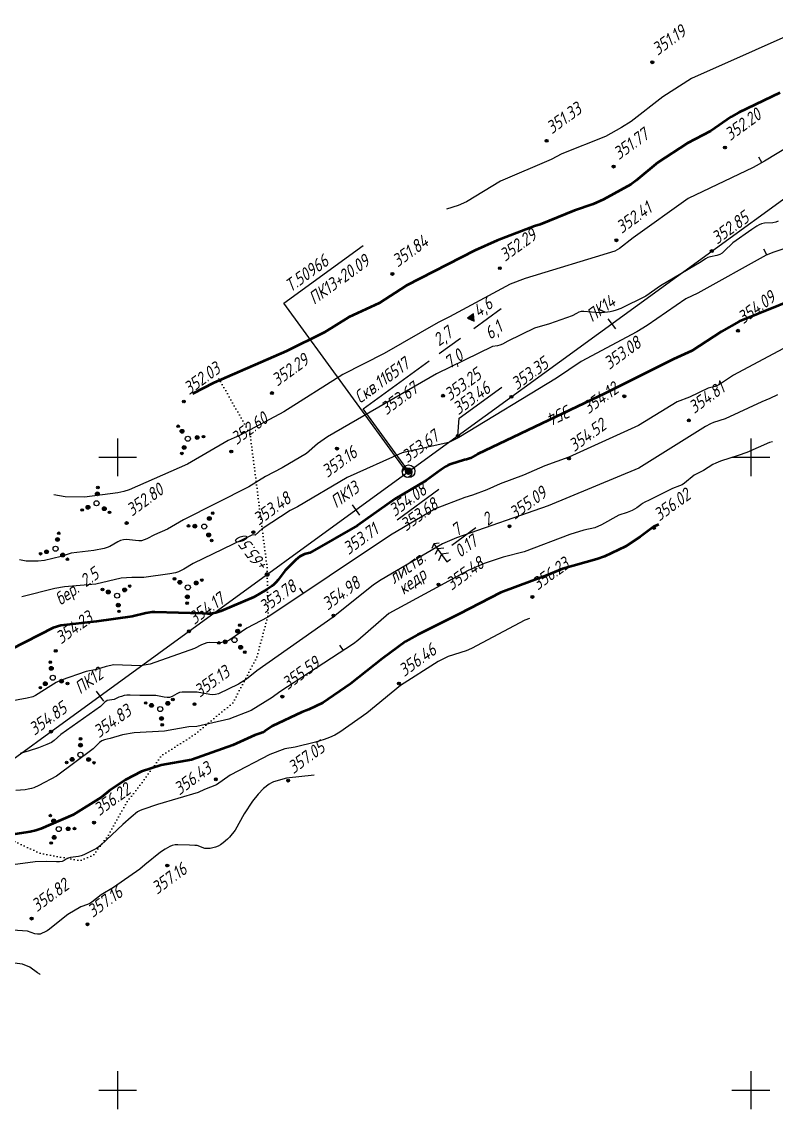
# Model space of a CAD drawing. Extents: x 1514039 to 1515876, y 2182924 to 2184238.
# Drawn here: x 1515169.7 to 1515408.1, y 2183594 to 2183937.6 of the extents above; entities that cross this region are included whole.
import ezdxf
from ezdxf.enums import TextEntityAlignment as Align

# ---------------------------------------------------------------- set-up
doc = ezdxf.new("R2010")
doc.units = 0
doc.linetypes.add('ИИDot', pattern=[1, 0, -1])
for name, color, linetype, lineweight in [('ИИ_ГЕОПУНКТ_025', 7, 'Continuous', 25), ('ИИ_ГЕОСЕТКА_025', 3, 'Continuous', 25), ('ИИ_КОНТУР_025', 7, 'ИИDot', 25), ('ИИ_ОТМЕТКА_025', 7, 'Continuous', 25), ('ИИ_ПИКЕТАЖ_025', 7, 'Continuous', 25), ('ИИ_РЕЛЬЕФ_025', 34, 'Continuous', 25), ('ИИ_РЕЛЬЕФ_050', 34, 'Continuous', 50), ('ИИ_СКВАЖИНА_025', 7, 'Continuous', 25), ('ИИ_ТЕКСТ_025', 7, 'Continuous', 25), ('ИИ_ТРАССА_ТРУБ_025', 7, 'Continuous', 25), ('ИИ_УГОДЬЯ_025', 7, 'Continuous', 25)]:
    doc.layers.add(name, color=color, linetype=linetype, lineweight=lineweight)
doc.styles.add('VNIPISIMPLEXCUR', font='simplex.shx', dxfattribs={"width": 0.8, "oblique": 15})

# ---------------------------------------------------------------- blocks, each defined once
blk = doc.blocks.new('ИИ053952')
at = {"linetype": 'Continuous', "lineweight": 25}
h = blk.add_hatch(color=0, dxfattribs=at)
edge = h.paths.add_edge_path()
edge.add_arc((-1.308630616908658, 2.130137532763825), 0.2, 0, 360)
h = blk.add_hatch(color=0, dxfattribs=at)
edge = h.paths.add_edge_path()
edge.add_arc((-0.7851783701452177, 1.278082519658284), 0.3, 0, 360)
h = blk.add_hatch(color=0, dxfattribs=at)
edge = h.paths.add_edge_path()
edge.add_arc((1.499441115229502, 0.04094315521868452), 0.3, 0, 360)
h = blk.add_hatch(color=0, dxfattribs=at)
edge = h.paths.add_edge_path()
edge.add_arc((2.49906852538254, 0.06823859203112193), 0.2, 0, 360)
h = blk.add_hatch(color=0, dxfattribs=at)
edge = h.paths.add_edge_path()
edge.add_arc((-0.7142627450842838, -1.319025674876968), 0.3, 0, 360)
h = blk.add_hatch(color=0, dxfattribs=at)
edge = h.paths.add_edge_path()
edge.add_arc((-1.190437908473882, -2.198376124794947), 0.2, 0, 360)
at = {"color": 0, "linetype": 'Continuous', "lineweight": 25}
for centre, radius in [((-1.308630616908658, 2.130137532763825), 0.2), ((-0.7851783701452177, 1.278082519658284), 0.3), ((0, 0), 0.4), ((1.499441115229502, 0.04094315521868452), 0.3), ((2.49906852538254, 0.06823859203112193), 0.2), ((-0.7142627450842838, -1.319025674876968), 0.3), ((-1.190437908473882, -2.198376124794947), 0.2)]:
    blk.add_circle(centre, radius, dxfattribs=at)
blk = doc.blocks.new('PICKET')
at = {"color": 0, "linetype": 'Continuous', "lineweight": 25}
for p, q in [((-0.2299999999999898, 0), (0.2299999999999898, 0)), ((0, 0.2299999999999898), (0, -0.2299999999999898))]:
    blk.add_line(p, q, dxfattribs=at)
blk.add_circle((0, 0), 0.23, dxfattribs=at)
at = {"color": 0, "linetype": 'Continuous', "style": 'VNIPISIMPLEXCUR', "oblique": 15, "width": 0.8}
blk.add_attdef('OTMETKA', (1.25, 0.3000000000000114), '', height=2, dxfattribs=at)
at = {"color": 8, "linetype": 'Continuous', "style": 'VNIPISIMPLEXCUR', "oblique": 15, "width": 0.8, "flags": 1}
blk.add_attdef('NOMER', (1.25, -2.699999999999989), '', height=2, dxfattribs=at)
blk = doc.blocks.new('ИИ050052Р')
at = {"linetype": 'Continuous', "lineweight": 25}
h = blk.add_hatch(color=0, dxfattribs=at)
edge = h.paths.add_edge_path()
edge.add_arc((0, 0), 0.15, 0, 360)
at = {"color": 0, "linetype": 'Continuous', "lineweight": 25}
for radius in [0.75, 0.15]:
    blk.add_circle((0, 0), radius, dxfattribs=at)
at = {"color": 0, "linetype": 'Continuous', "style": 'VNIPISIMPLEXCUR', "oblique": 15, "width": 0.8}
for tag, p in [('CENTRE', (1.449999999999999, 0.6999999999999993)), ('HEIGHT', (1.449999999999999, -2.699999999999999))]:
    blk.add_attdef(tag, p, '', height=2, dxfattribs=at)
for tag, p in [('NUMBER', (-2, -1)), ('STATIONING', (-2, -4.399999999999999)), ('ALPHA', (-2, -7.799999999999999))]:
    blk.add_attdef(tag, text='', height=2, dxfattribs=at).set_placement(p, align=Align.RIGHT)
at = {"color": 253, "linetype": 'Continuous', "style": 'VNIPISIMPLEXCUR', "oblique": 15, "width": 0.8, "flags": 1}
blk.add_attdef('NOTE', text='', height=1.6, dxfattribs=at).set_placement((-2, -10.8), align=Align.RIGHT)
blk = doc.blocks.new('ИИ15001')
at = {"color": 0, "linetype": 'Continuous', "lineweight": 25}
blk.add_lwpolyline([(0, 1), (0, -1)], dxfattribs=at)
at = {"color": 0, "linetype": 'Continuous', "lineweight": 25, "style": 'VNIPISIMPLEXCUR', "oblique": 15, "width": 0.8}
blk.add_attdef('STATIONING', text='', height=2, dxfattribs=at).set_placement((0, 2), align=Align.CENTER)
at = {"color": 7, "linetype": 'Continuous', "lineweight": 25, "style": 'VNIPISIMPLEXCUR', "oblique": 15, "width": 0.8}
blk.add_attdef('HEIGHT', text='', height=2, dxfattribs=at).set_placement((0, -2), align=Align.TOP_CENTER)
blk = doc.blocks.new('ИИ15002')
at = {"linetype": 'Continuous', "lineweight": 25}
h = blk.add_hatch(color=0, dxfattribs=at)
edge = h.paths.add_edge_path()
edge.add_arc((0, 0), 0.3, 0, 360)
at = {"color": 0, "linetype": 'Continuous', "lineweight": 25}
blk.add_circle((0, 0), 0.3, dxfattribs=at)
at = {"color": 0, "linetype": 'Continuous', "style": 'VNIPISIMPLEXCUR', "oblique": 15, "width": 0.8}
blk.add_attdef('STATIONING', (1, 1.3), '', height=2, rotation=90, dxfattribs=at)
at = {"color": 7, "linetype": 'Continuous', "style": 'VNIPISIMPLEXCUR', "oblique": 15, "width": 0.8}
blk.add_attdef('HEIGHT', text='', height=2, dxfattribs=at).set_placement((0, -1.3), align=Align.TOP_CENTER)
blk = doc.blocks.new('ИИ25001')
at = {"linetype": 'Continuous'}
h = blk.add_hatch(color=0, dxfattribs=at)
edge = h.paths.add_edge_path()
edge.add_arc((0, 0), 0.5, 0, 360)
at = {"color": 0, "linetype": 'Continuous'}
for radius in [1, 0.5]:
    blk.add_circle((0, 0), radius, dxfattribs=at)
at = {"color": 0, "style": 'VNIPISIMPLEXCUR', "oblique": 15, "width": 0.8}
for tag, p in [('NUMBER', (2, 0.6999999999999887)), ('STS', (14.21830956713089, 0.6999999999999887)), ('EGWL', (38.31670607307356, 0.6999999999999887)), ('TFS', (19.07851403860371, -1)), ('HEIGHT', (2, -2.699999999999988)), ('FS', (14.21830956713089, -2.700000000000002)), ('AGWL', (36.59421987173639, -2.700000000000002))]:
    blk.add_attdef(tag, p, '', height=2, dxfattribs=at)
at = {"color": 253, "style": 'VNIPISIMPLEXCUR', "oblique": 15, "width": 0.8, "flags": 1}
for tag, p in [('DATE', (-2.5, -0.8000000000000113)), ('NOTE1', (-2.5, -3.200000000000017)), ('NOTE2', (-2.5, -5.600000000000022))]:
    blk.add_attdef(tag, text='', height=1.6, dxfattribs=at).set_placement(p, align=Align.RIGHT)
blk = doc.blocks.new('ИИ053672А')
at = {"color": 0, "linetype": 'Continuous'}
for points in [[(0.6999999999999887, 3.095854811567278), (0, 3.5), (-0.6999999999999887, 3.095854811567278)], [(0, 3.5), (0, 0), (0.6999999999999887, 0)], [(0.8499999999999943, 2.009252271188813), (0, 2.5), (-0.8499999999999943, 2.009252271188813)], [(1, 0.9226497308103772), (0, 1.5), (-1, 0.9226497308103772)]]:
    blk.add_lwpolyline(points, dxfattribs=at)
at = {"color": 0, "linetype": 'Continuous', "style": 'VNIPISIMPLEXCUR', "oblique": 15, "width": 0.8}
blk.add_attdef('RACE1', text='', height=2, dxfattribs=at).set_placement((-2, 2.25), align=Align.RIGHT)
blk.add_attdef('HEIGHT', (2, 2.25), '', height=2, dxfattribs=at)
blk.add_attdef('DISTANCE', text='', height=2, dxfattribs=at).set_placement((8.5, 1.75), align=Align.MIDDLE_LEFT)
blk.add_attdef('RACE2', text='', height=2, dxfattribs=at).set_placement((-2, 1.25), align=Align.TOP_RIGHT)
blk.add_attdef('THICKNESS', text='', height=2, dxfattribs=at).set_placement((2, 1.25), align=Align.TOP_LEFT)
blk = doc.blocks.new('ИИ053296')
at = {"color": 0, "linetype": 'Continuous', "lineweight": 25}
blk.add_lwpolyline([(0, 0), (1, 0)], dxfattribs=at)
blk = doc.blocks.new('ИИ05012')
at = {"color": 0, "linetype": 'Continuous', "flags": 128}
for points in [[(0, 3), (0, -3)], [(-3, 0), (3, 0)]]:
    blk.add_lwpolyline(points, dxfattribs=at)
blk = doc.blocks.new('ИИ25002')
at = {"linetype": 'Continuous', "lineweight": 25}
blk.add_hatch(color=0, dxfattribs=at).paths.add_polyline_path([(0.5773502691895942, 1), (-0.5773502691896226, 1), (0, 0)])
at = {"color": 0, "linetype": 'Continuous', "lineweight": 25, "flags": 128}
blk.add_lwpolyline([(0.5773502691895942, 1), (-0.5773502691896226, 1), (0, 0)], close=True, dxfattribs=at)

msp = doc.modelspace()

# ---------------------------------------------------------------- linework, layer by layer
at = {"layer": 'ИИ_ГЕОПУНКТ_025'}
for points in [[(1515291.47, 2183795.17), (1515252.510297946, 2183848.749599381), (1515277.516280988, 2183866.932371558)], [(1515288.290165173, 2183780.29267256), (1515301.505089363, 2183789.901731139)]]:
    msp.add_lwpolyline(points, dxfattribs=at)
at = {"layer": 'ИИ_КОНТУР_025', "flags": 128}
msp.add_lwpolyline([(1515144.117444002, 2183762.17487286), (1515148.707225188, 2183725.892096869), (1515149.198742346, 2183699.172515339), (1515155.021379524, 2183689.475238558), (1515164.968395195, 2183679.777961777), (1515175.400632539, 2183674.929318091), (1515188.092880449, 2183672.567279469), (1515192.403273365, 2183674.413232145), (1515197.021549855, 2183680.566418325), (1515202.871372083, 2183691.02683271), (1515208.105427165, 2183697.795331153), (1515213.872529729, 2183705.794339867), (1515224.599708004, 2183712.599845243), (1515236.440828252, 2183722.494050342), (1515243.994725604, 2183736.918953751), (1515247.519874902, 2183750.169734949), (1515247.184149396, 2183765.601023502), (1515241.808972659, 2183807.511149385), (1515231.498898502, 2183825.740204636)], dxfattribs=at)
at = {"layer": 'ИИ_ОТМЕТКА_025', "elevation": 353.46}
msp.add_lwpolyline([(1515307.525190508, 2183806.767882505), (1515307.917033613, 2183812.346832626), (1515321.399079249, 2183822.150125057)], dxfattribs=at)
at = {"layer": 'ИИ_РЕЛЬЕФ_025'}
for points, elevation in [([(1515421.504321398, 2183937.636100565), (1515381.314087546, 2183919.69076571), (1515372.211427885, 2183913.933206655), (1515362.268066332, 2183906.164157404), (1515359.136470423, 2183904.173311563), (1515354.130504274, 2183901.357543621), (1515340.382907846, 2183895.905259576), (1515337.001408487, 2183894.115652187), (1515320.923150824, 2183887.2130765), (1515310.249928677, 2183880.696277216), (1515307.554082481, 2183879.55330971), (1515303.856294369, 2183878.371960725)], 351.5), ([(1515412.381080558, 2183898.433844263), (1515404.328046608, 2183893.564061804), (1515400.804064486, 2183891.610947481), (1515380.287371032, 2183881.775619112), (1515362.8471084, 2183869.340342074), (1515358.504912151, 2183865.952455926), (1515357.041456681, 2183865.164545209), (1515328.755666639, 2183856.531021109), (1515324.048882785, 2183854.674244926), (1515304.854931072, 2183844.364885894), (1515301.246358132, 2183842.567876572), (1515284.190272467, 2183832.834994065), (1515271.161187121, 2183826.142016648), (1515252.47253533, 2183814.329861925), (1515238.748007076, 2183806.951227048), (1515234.92608031, 2183805.360567651), (1515222.041249461, 2183797.850740097), (1515203.659654861, 2183789.724551693), (1515201.904478076, 2183789.157721963), (1515200.038143789, 2183788.765834342), (1515189.474875295, 2183787.401298774), (1515183.387311301, 2183787.50296978), (1515179.854584174, 2183788.171729799)], 352.5), ([(1515408.687582258, 2183874.63289631), (1515407.899592453, 2183874.315205129), (1515407.015234285, 2183874.121039719), (1515404.412085453, 2183874.008867129), (1515403.449380836, 2183873.758133184), (1515402.72846104, 2183873.447182971), (1515401.968136982, 2183873.047731087), (1515400.354162983, 2183872.039218102), (1515394.378613397, 2183867.775790392), (1515391.660062862, 2183865.106905568), (1515390.966223987, 2183864.536285649), (1515390.255343624, 2183864.081587273), (1515389.299752759, 2183863.724480776), (1515387.334404915, 2183863.378722651), (1515386.473695901, 2183863.128491671), (1515385.713745327, 2183862.714024162), (1515384.379994687, 2183861.767029785), (1515371.518801579, 2183854.15528054), (1515366.90078119, 2183850.945187121), (1515358.96475865, 2183847.054123039), (1515357.450511703, 2183846.477253761), (1515356.476885722, 2183846.183168402), (1515355.601757834, 2183845.969287056), (1515354.767704916, 2183845.819575191), (1515352.993131497, 2183845.648521801), (1515352.106309362, 2183845.650539638), (1515347.283037797, 2183846.129848785), (1515346.490946302, 2183846.063165432), (1515345.669052488, 2183845.829760164), (1515344.956860257, 2183845.493021721), (1515343.598296743, 2183844.757544931), (1515336.402733194, 2183842.172455546), (1515331.69481206, 2183840.855972214), (1515323.286342007, 2183836.724430375), (1515321.558059477, 2183835.785519806), (1515320.743851102, 2183835.448246972), (1515319.954979117, 2183835.256748364), (1515318.449701207, 2183835.065583454), (1515300.762767965, 2183826.391441659), (1515266.291110787, 2183806.425776137), (1515263.18228107, 2183804.240071171), (1515259.655842447, 2183801.223486802), (1515252.018348509, 2183796.716040299), (1515246.735406515, 2183793.993281084), (1515241.412367149, 2183790.649833829), (1515220.772194802, 2183780.228926474), (1515215.789106735, 2183777.258917017), (1515211.684601928, 2183775.464033166), (1515209.255237509, 2183774.214504134), (1515208.419053951, 2183773.903781732), (1515207.565173087, 2183773.663986397), (1515206.643628252, 2183773.594681755), (1515205.687861775, 2183773.671413787), (1515203.738827956, 2183773.966289866), (1515202.778142641, 2183774.036084911), (1515201.848399742, 2183773.955218628), (1515200.945345923, 2183773.685974483), (1515200.059135562, 2183773.280719479), (1515197.480719971, 2183771.838516009), (1515196.641038187, 2183771.47884427), (1515195.784060349, 2183771.217531662), (1515192.447289089, 2183770.524083774), (1515185.309247924, 2183769.670278885), (1515182.136261962, 2183768.653584642), (1515176.886465375, 2183767.365522806), (1515174.890242992, 2183767.151902381), (1515171.089584655, 2183767.149341247), (1515169.011220049, 2183767.607043332)], 353), ([(1515411.413829152, 2183866.195317489), (1515407.281586459, 2183864.837954506), (1515404.901173751, 2183863.914012872), (1515383.323992274, 2183851.87088063), (1515379.55686214, 2183850.052742436), (1515367.316720331, 2183841.658422383), (1515364.044887261, 2183839.66286911), (1515346.444543188, 2183830.283794506), (1515338.684903575, 2183825.05360803), (1515307.840631902, 2183806.240096449), (1515304.580897363, 2183804.650480427), (1515289.900164843, 2183801.369197067), (1515272.557126738, 2183793.599933757), (1515256.814670984, 2183784.319073917), (1515254.540739076, 2183783.14711915), (1515245.643329933, 2183777.398132036), (1515243.447756589, 2183775.453841558), (1515242.578942544, 2183775.516020522), (1515223.900163158, 2183766.482149955), (1515220.88874327, 2183764.609478665), (1515220.069519975, 2183764.185852196), (1515219.170654691, 2183763.815675353), (1515218.324391519, 2183763.551848566), (1515216.450955454, 2183763.14560779), (1515208.217589136, 2183762.042058683), (1515204.521176503, 2183762.071926194), (1515201.124257274, 2183761.817287998), (1515193.116794737, 2183759.961659125), (1515183.182221332, 2183759.038548828), (1515180.182872949, 2183758.580450348), (1515169.680511238, 2183755.939659156)], 353.5), ([(1515413.289172934, 2183835.928909387), (1515394.615232054, 2183825.947720995), (1515390.183212817, 2183822.985178589), (1515389.516620744, 2183822.644386874), (1515388.744281195, 2183822.347341862), (1515386.596119371, 2183821.814559104), (1515380.679877395, 2183818.976092766), (1515376.738524654, 2183817.512752838), (1515364.592668038, 2183810.050544063), (1515342.495685691, 2183800.063400275), (1515334.996392291, 2183797.324823061), (1515328.24693524, 2183794.337497192), (1515320.871857164, 2183791.57534503), (1515316.674275827, 2183789.732352623), (1515312.112026225, 2183788.036155214), (1515309.727352243, 2183787.298410278), (1515300.353436579, 2183783.697928102), (1515286.251817179, 2183775.411614715), (1515247.469817377, 2183749.517807661), (1515240.783727129, 2183746.028399403), (1515235.411176959, 2183742.340566704), (1515234.646527092, 2183741.956679014), (1515233.883663038, 2183741.662132296), (1515232.91153975, 2183741.454073526), (1515231.923851394, 2183741.398579742), (1515229.040009841, 2183741.470478679), (1515228.16267514, 2183741.348235214), (1515227.323150563, 2183741.088431248), (1515226.537948844, 2183740.752828533), (1515224.275468587, 2183739.61607968), (1515210.281052215, 2183734.677753413), (1515207.132425955, 2183734.161695429), (1515198.759802536, 2183734.44024152), (1515196.319578005, 2183733.898483494), (1515193.322720444, 2183732.978343527), (1515190.049958537, 2183732.372373562), (1515182.19971773, 2183729.5615828), (1515180.613510104, 2183728.841404073), (1515178.889526587, 2183727.838048099), (1515174.093455774, 2183724.69068763), (1515173.232373237, 2183724.370367315), (1515171.42202049, 2183723.87727403), (1515165.738997468, 2183722.819558013)], 354.5), ([(1515408.426444256, 2183819.694349515), (1515406.022909504, 2183818.541349995), (1515403.485440097, 2183817.573940506), (1515391.925244635, 2183812.176039116), (1515388.202987598, 2183810.953946483), (1515387.28955406, 2183810.569263417), (1515385.731464993, 2183809.735800877), (1515364.637236251, 2183796.521964871), (1515336.022077341, 2183784.62734975), (1515307.075341833, 2183774.564024473), (1515302.615776225, 2183772.644369134), (1515283.235012847, 2183761.245361679), (1515280.834221745, 2183759.676988627), (1515268.062563855, 2183749.45833193), (1515243.945864571, 2183732.570614615), (1515240.709135295, 2183729.867581743), (1515238.201484962, 2183728.297837278), (1515231.897759855, 2183725.262938183), (1515230.928319125, 2183725.005529243), (1515230.097897246, 2183724.975762163), (1515229.165708975, 2183725.055873832), (1515225.097734576, 2183725.742583007), (1515221.245080221, 2183725.821665025), (1515220.345819613, 2183725.770827412), (1515219.523242583, 2183725.63526006), (1515218.683627414, 2183725.297655439), (1515217.193448923, 2183724.457079431), (1515216.420821218, 2183724.112822651), (1515215.606782951, 2183724.082186952), (1515214.741749963, 2183724.192343123), (1515212.059231479, 2183724.764169132), (1515207.035748799, 2183724.707217027), (1515203.914411647, 2183724.821091655), (1515202.949936415, 2183724.793193445), (1515202.070927982, 2183724.691206761), (1515201.198828794, 2183724.469099463), (1515200.418011845, 2183724.167862469), (1515198.911147291, 2183723.517910664), (1515197.444056325, 2183723.29988774), (1515196.722373425, 2183723.141996426), (1515195.987414389, 2183722.621460169), (1515194.602677734, 2183721.2293971), (1515182.068726361, 2183712.385697613), (1515179.975475163, 2183710.530038205), (1515179.049063621, 2183709.930579915), (1515177.637276449, 2183709.234643054), (1515174.999197571, 2183708.184158745), (1515172.065595961, 2183707.2183959), (1515169.206546008, 2183706.441547838)], 355), ([(1515406.910292819, 2183804.943306397), (1515405.911819141, 2183804.680729279), (1515398.760435404, 2183801.543200525), (1515396.043633458, 2183800.569714017), (1515390.509431675, 2183798.835821797), (1515388.945923221, 2183798.204598909), (1515388.065515337, 2183797.756810442), (1515386.554787229, 2183796.813871611), (1515385.099634156, 2183795.860407914), (1515382.096227048, 2183794.345317954), (1515379.077205738, 2183791.852808609), (1515378.328483785, 2183791.358523647), (1515377.554116448, 2183790.965141437), (1515375.245749739, 2183790.099666337), (1515367.940430609, 2183786.414407766), (1515366.551821798, 2183785.819187324), (1515365.849613568, 2183785.455448142), (1515365.248618794, 2183785.034444982), (1515364.028361061, 2183784.039594169), (1515363.312333873, 2183783.577300416), (1515362.599771288, 2183783.230639136), (1515360.967015119, 2183782.606197937), (1515358.388111491, 2183781.71258699), (1515352.836095854, 2183778.679642236), (1515350.766306904, 2183777.771714082), (1515347.269879961, 2183776.933679004), (1515342.814729648, 2183775.582922808), (1515328.466075414, 2183770.142368503), (1515321.826378958, 2183768.470061035), (1515315.813718753, 2183766.474505509), (1515310.745330835, 2183764.27073297), (1515285.630149483, 2183750.608339238), (1515275.899652227, 2183742.067799743), (1515274.534479262, 2183741.048585732), (1515251.220388943, 2183725.936792827), (1515248.811231777, 2183724.107936479), (1515242.227339118, 2183719.960080364), (1515235.078707474, 2183717.295158433), (1515225.050165273, 2183714.925930822), (1515222.521980022, 2183714.887951812), (1515214.784320327, 2183713.495107929), (1515205.252653933, 2183712.950598757), (1515201.541126134, 2183712.275477057), (1515197.593122647, 2183711.15729138), (1515196.713645338, 2183710.971746337), (1515195.856337212, 2183710.739603286), (1515195.051326289, 2183710.397535326), (1515194.302867153, 2183709.87973454), (1515193.611138043, 2183709.242691374), (1515192.261717838, 2183707.897059615), (1515180.63029099, 2183699.277242963), (1515175.069021478, 2183696.317294528), (1515173.503676922, 2183695.612722303), (1515172.740576182, 2183695.347575109), (1515171.743896422, 2183695.103681487), (1515170.769043614, 2183694.956968625), (1515167.881902826, 2183694.683425625)], 355.5), ([(1515330.102580588, 2183749.07685706), (1515328.660948667, 2183748.492812728), (1515311.8148999, 2183739.558387241), (1515310.108750965, 2183738.824421969), (1515304.369767632, 2183737.053959353), (1515301.296750774, 2183735.517826602), (1515289.379004985, 2183727.860384372), (1515278.762762706, 2183719.189504866), (1515270.177535028, 2183713.12249289), (1515268.582470894, 2183712.198055542), (1515266.927473168, 2183711.429248367), (1515265.221345069, 2183710.806490732), (1515262.52063509, 2183710.026369594), (1515256.053874336, 2183708.385771474), (1515252.839905967, 2183707.863706763), (1515248.097481273, 2183706.092239578), (1515235.538880733, 2183699.526977361), (1515231.188590589, 2183696.505996493), (1515227.419575062, 2183695.015152804), (1515225.474747092, 2183694.113507629), (1515212.567934188, 2183690.29084358), (1515207.98588035, 2183688.761804545), (1515207.118436356, 2183688.390628795), (1515206.29587857, 2183687.95953243), (1515204.222381357, 2183686.319300751), (1515201.587573668, 2183683.958975562), (1515194.6877999, 2183677.416179119), (1515194.047220377, 2183676.912142605), (1515193.264340061, 2183676.393337398), (1515191.033707515, 2183675.203797145), (1515189.342637189, 2183674.4002584), (1515188.419371121, 2183674.056640613), (1515187.645977771, 2183673.88635003), (1515185.08472603, 2183673.555827406), (1515184.365359299, 2183673.371343545), (1515183.700906448, 2183673.007398868), (1515183.138265307, 2183672.587155811), (1515182.449665215, 2183672.268843148), (1515181.641209013, 2183672.151427741), (1515180.698462516, 2183672.142684742), (1515177.640011093, 2183672.302751308), (1515173.954144174, 2183672.204480033), (1515165.265097406, 2183671.03595852)], 356.5), ([(1515262.069188181, 2183699.586511328), (1515253.38044999, 2183698.657090623), (1515249.271812078, 2183697.456643646), (1515248.576062253, 2183697.153194556), (1515247.870066367, 2183696.736199847), (1515246.068714219, 2183695.325965948), (1515244.432983187, 2183693.590409911), (1515242.623516204, 2183691.363282673), (1515239.961980117, 2183687.362002573), (1515237.116142148, 2183682.214958151), (1515235.369729891, 2183679.984806119), (1515234.696656798, 2183679.297225525), (1515233.292915486, 2183678.138604113), (1515232.522000908, 2183677.601662771), (1515231.735901557, 2183677.142026219), (1515230.957750814, 2183676.796488367), (1515230.09544806, 2183676.554684386), (1515229.211665503, 2183676.424819677), (1515228.343974693, 2183676.393079733), (1515227.529947187, 2183676.445650045), (1515226.728251779, 2183676.66782694), (1515225.981363959, 2183677.00846), (1515225.094140148, 2183677.290761601), (1515224.381483931, 2183677.393383273), (1515222.706628558, 2183677.494902666), (1515219.05746628, 2183677.573472705), (1515218.147245111, 2183677.513616917), (1515217.175718434, 2183677.332093953), (1515216.512352878, 2183677.042390387), (1515215.033061118, 2183676.160210738), (1515213.519866992, 2183675.210748308), (1515208.569736387, 2183671.22625346), (1515207.057128241, 2183669.830254823), (1515198.635970553, 2183664.078175016), (1515194.748451564, 2183661.791922368), (1515191.886761041, 2183659.463636327), (1515191.181849121, 2183659.01041385), (1515190.469740818, 2183658.664820249), (1515188.358209837, 2183657.931984016), (1515184.24264214, 2183655.502128886), (1515181.782945238, 2183653.584751601), (1515178.472538233, 2183650.93234614), (1515177.683450402, 2183650.389122793), (1515176.922972911, 2183649.934951691), (1515176.197708147, 2183649.590383351), (1515175.514258497, 2183649.375968289), (1515174.630134791, 2183649.309592417), (1515173.812812586, 2183649.451142189), (1515171.475362827, 2183650.232235462), (1515166.734917981, 2183650.559319905)], 357), ([(1515175.494696294, 2183636.608201678), (1515175.418410585, 2183636.643261577), (1515174.631114385, 2183637.147817135), (1515172.278655437, 2183638.901820951), (1515169.950531592, 2183639.819263328), (1515163.074373493, 2183640.674001947)], 357.5)]:
    msp.add_lwpolyline(points, dxfattribs=dict(at, elevation=elevation))
at = {"layer": 'ИИ_РЕЛЬЕФ_050'}
for points, elevation in [([(1515409.238449143, 2183915.144116976), (1515396.300025009, 2183909.00660643), (1515393.778377971, 2183907.562555999), (1515387.341400506, 2183903.083608249), (1515379.995870846, 2183899.251730286), (1515370.673885078, 2183893.169442779), (1515363.827796683, 2183887.490885605), (1515362.115080321, 2183886.179392252), (1515353.541267169, 2183881.512838889), (1515350.264222322, 2183880.03168258), (1515344.289516423, 2183877.967557332), (1515333.478868542, 2183873.604792194), (1515331.673030046, 2183873.084447103), (1515319.856078017, 2183868.563573394), (1515312.848210114, 2183865.404239073), (1515291.228093333, 2183854.278159918), (1515282.649171693, 2183848.752280848), (1515273.070485766, 2183844.247019483), (1515265.290691355, 2183839.483290518), (1515253.395868175, 2183833.571065562), (1515230.377451524, 2183823.556684089), (1515223.652520585, 2183820.032384615)], 352), ([(1515414.880635971, 2183850.39152036), (1515396.356520362, 2183842.88530622), (1515390.820460255, 2183839.805426155), (1515381.398671808, 2183833.616013446), (1515375.564791066, 2183831.028454741), (1515354.170399183, 2183820.292933039), (1515313.709384549, 2183800.968772867), (1515311.473752859, 2183799.764685222), (1515310.832458536, 2183799.484291351), (1515310.166597659, 2183799.313875511), (1515309.559032161, 2183799.211321198), (1515305.302774213, 2183797.871095719), (1515304.424364736, 2183797.470700179), (1515303.679407503, 2183797.063329001), (1515302.154518819, 2183796.078144332), (1515297.479926434, 2183792.635612291), (1515287.700782817, 2183786.842288911), (1515275.784225319, 2183778.417336833), (1515260.675134689, 2183769.849383217), (1515259.053421979, 2183769.422524143), (1515258.173944776, 2183769.025066272), (1515257.591206462, 2183768.63427451), (1515256.315446175, 2183767.556930744), (1515252.911605007, 2183764.28848197), (1515250.692640972, 2183761.24901684), (1515250.072706031, 2183760.520803131), (1515249.374538369, 2183759.830572507), (1515248.694638815, 2183759.272837408), (1515247.1601872, 2183758.242163459), (1515242.984456069, 2183755.830360187), (1515232.592940405, 2183751.403327167), (1515231.066611796, 2183750.903219735), (1515230.403981057, 2183750.737574296), (1515229.321093299, 2183750.58576165), (1515228.421854384, 2183750.588141111), (1515226.733565859, 2183750.685415295), (1515211.73789058, 2183751.123842452), (1515210.821966077, 2183751.064431581), (1515208.943322394, 2183750.790233627), (1515204.546587489, 2183749.754905113), (1515193.365922885, 2183748.141432948), (1515182.026942836, 2183746.850952155), (1515179.592126745, 2183746.105901307), (1515166.240716622, 2183739.262770536)], 354), ([(1515370.90236406, 2183778.752770716), (1515369.287118339, 2183777.99008452), (1515365.077918428, 2183774.827246382), (1515360.44577266, 2183771.872397421), (1515353.759300077, 2183768.679152381), (1515351.338578859, 2183767.81441963), (1515340.489823186, 2183764.781008224), (1515335.468566567, 2183762.633512152), (1515321.109102964, 2183757.274210201), (1515307.834891598, 2183750.449777236), (1515294.685800285, 2183743.875871392), (1515290.917081119, 2183741.765635243), (1515283.680200575, 2183736.46452523), (1515273.572144507, 2183728.415864044), (1515264.836140448, 2183722.468197493), (1515260.437717884, 2183720.28641808), (1515258.234384667, 2183719.496202566), (1515248.815618102, 2183715.051491444), (1515246.473560058, 2183713.50859623), (1515245.717677675, 2183713.088542266), (1515244.912594286, 2183712.748133773), (1515243.343081224, 2183712.221785572), (1515236.432388541, 2183709.029356522), (1515223.366945622, 2183704.406098836), (1515213.785976973, 2183702.74390104), (1515207.494750406, 2183700.732985871), (1515202.460111275, 2183698.084637535), (1515197.317133476, 2183694.62294118), (1515194.849752591, 2183692.642415413), (1515185.918561234, 2183686.982965834), (1515175.755193894, 2183682.61858271), (1515174.115920258, 2183682.072997929), (1515172.306603958, 2183681.637817101), (1515158.430586178, 2183679.602838146)], 356)]:
    msp.add_lwpolyline(points, dxfattribs=dict(at, elevation=elevation))
at = {"layer": 'ИИ_СКВАЖИНА_025', "flags": 128}
for points in [[(1515312.477994558, 2183840.666316405), (1515321.202720507, 2183847.010386302)], [(1515301.611178707, 2183832.764653968), (1515308.318044458, 2183837.641463321)], [(1515291.935521602, 2183795.605866714), (1515277.607444366, 2183815.310653772), (1515298.427550683, 2183830.44972066)]]:
    msp.add_lwpolyline(points, dxfattribs=at)
at = {"layer": 'ИИ_ТРАССА_ТРУБ_025', "color": 4}
msp.add_lwpolyline([(1515040.046914378, 2183612.272631821), (1515056.03, 2183623.9), (1515291.47, 2183795.17), (1515436.960069421, 2183900.992883709)], dxfattribs=at)
at = {"layer": 'ИИ_УГОДЬЯ_025'}
msp.add_lwpolyline([(1515305.529594742, 2183772.294198984), (1515313.195452186, 2183777.868326552)], dxfattribs=at)

# ---------------------------------------------------------------- block references
at = {"layer": 'ИИ_ГЕОПУНКТ_025'}
ref = msp.add_blockref('ИИ050052Р', (1515291.47, 2183795.17, 353.68), dxfattribs=dict(at, xscale=2, yscale=2, zscale=2, rotation=36.02222222222222))
ref.add_attrib('NUMBER', 'Т.50966', dxfattribs={"layer": '0', "color": 0, "linetype": 'Continuous', "height": 4, "rotation": 36.02222221852792, "style": 'VNIPISIMPLEXCUR', "oblique": 14.99999999999995, "width": 0.8}).set_placement((1515267.066645244, 2183861.049488999), align=Align.RIGHT)
ref.add_attrib('CENTRE', '354.08', (1515287.464804851, 2183781.083754251), dxfattribs={"layer": '0', "color": 0, "linetype": 'Continuous', "height": 4, "rotation": 36.02222221852792, "style": 'VNIPISIMPLEXCUR', "oblique": 14.99999999999995, "width": 0.8})
ref.add_attrib('HEIGHT', '353.68', (1515291.093586158, 2183776.475840329), dxfattribs={"layer": '0', "color": 0, "linetype": 'Continuous', "height": 4, "rotation": 36.02222221852792, "style": 'VNIPISIMPLEXCUR', "oblique": 14.99999999999995, "width": 0.8})
ref.add_attrib('STATIONING', 'ПК13+20.09', dxfattribs={"layer": '0', "color": 0, "linetype": 'Continuous', "height": 4, "rotation": 36.02222221852792, "style": 'VNIPISIMPLEXCUR', "oblique": 14.99999999999995, "width": 0.8}).set_placement((1515279.947905333, 2183861.046896611), align=Align.RIGHT)
at = {"layer": 'ИИ_ГЕОСЕТКА_025', "xscale": 2, "yscale": 2, "zscale": 2}
for p in [(1515200, 2183800), (1515400, 2183800), (1515200, 2183600), (1515400, 2183600)]:
    msp.add_blockref('ИИ05012', p, dxfattribs=at)
at = {"layer": 'ИИ_ОТМЕТКА_025', "xscale": 2, "yscale": 2, "zscale": 2, "rotation": 36.02222222222222}
for p, values in [((1515368.9199, 2183924.8399, 351.19), {'OTMETKA': '351.19'}), ((1515335.5099, 2183900.02, 351.33), {'OTMETKA': '351.33'}), ((1515391.8599, 2183897.89, 352.2), {'OTMETKA': '352.20'}), ((1515356.6699, 2183891.87, 351.77), {'OTMETKA': '351.77'}), ((1515357.5799, 2183868.58, 352.41), {'OTMETKA': '352.41'}), ((1515387.699318551, 2183865.162845744, 352.85), {'OTMETKA': '352.85'}), ((1515286.8099, 2183857.95, 351.84), {'OTMETKA': '351.84'}), ((1515320.7399, 2183859.76, 352.29), {'OTMETKA': '352.29'}), ((1515395.9699, 2183840, 354.09), {'OTMETKA': '354.09'}), ((1515248.7499, 2183820.29, 352.29), {'OTMETKA': '352.29'}), ((1515324.402482662, 2183819.123595574, 353.35), {'OTMETKA': '353.35'}), ((1515220.9099, 2183817.63, 352.03), {'OTMETKA': '352.03'}), ((1515380.4599, 2183811.66, 354.81), {'OTMETKA': '354.81'}), ((1515235.89, 2183801.83, 352.6), {'OTMETKA': '352.60'}), ((1515342.5699, 2183799.62, 354.52), {'OTMETKA': '354.52'}), ((1515202.8399, 2183779.23, 352.8), {'OTMETKA': '352.80'}), ((1515323.7899, 2183778.23, 355.09), {'OTMETKA': '355.09'}), ((1515369.4299, 2183777.68, 356.02), {'OTMETKA': '356.02'}), ((1515242.87, 2183776.34, 353.48), {'OTMETKA': '353.48'}), ((1515331.0499, 2183755.88, 356.23), {'OTMETKA': '356.23'}), ((1515222.529426958, 2183745.019422593, 354.17), {'OTMETKA': '354.17'}), ((1515180.4499, 2183738.84, 354.23), {'OTMETKA': '354.23'}), ((1515288.8499, 2183728.5301, 356.46), {'OTMETKA': '356.46'}), ((1515252.0199, 2183724.4, 355.59), {'OTMETKA': '355.59'}), ((1515224.2699, 2183722.01, 355.13), {'OTMETKA': '355.13'}), ((1515253.8599, 2183697.86, 357.05), {'OTMETKA': '357.05'}), ((1515192.5399, 2183684.58, 356.22), {'OTMETKA': '356.22'}), ((1515172.8146676, 2183654.23283803, 356.82), {'OTMETKA': '356.82'}), ((1515190.4699, 2183652.45, 357.16), {'OTMETKA': '357.16'})]:
    msp.add_blockref('PICKET', p, dxfattribs=at).add_auto_attribs(values)
at = {"layer": 'ИИ_ОТМЕТКА_025'}
ref = msp.add_blockref('PICKET', (1515302.7999, 2183819.45, 353.25), dxfattribs=dict(at, xscale=2, yscale=2, zscale=2, rotation=36.02222222222222))
ref.add_attrib('OTMETKA', '353.25', (1515304.938499498, 2183817.632512283, 353.25), dxfattribs={"layer": '0', "color": 0, "linetype": 'Continuous', "height": 4, "rotation": 36.02222221852793, "style": 'VNIPISIMPLEXCUR', "oblique": 15, "width": 0.8})
ref = msp.add_blockref('PICKET', (1515307.525190508, 2183806.767882505, 353.46), dxfattribs=dict(at, xscale=2, yscale=2, zscale=2, rotation=36.02222222222222))
ref.add_attrib('OTMETKA', '353.46', (1515307.64212481, 2183813.217679842, 353.46), dxfattribs={"layer": '0', "color": 0, "linetype": 'Continuous', "height": 4, "rotation": 36.02222221852792, "style": 'VNIPISIMPLEXCUR', "oblique": 14.99999999999995, "width": 0.8})
ref = msp.add_blockref('PICKET', (1515360.0699, 2183819.29, 354.12), dxfattribs=dict(at, xscale=2, yscale=2, zscale=2, rotation=36.02222222222222))
ref.add_attrib('OTMETKA', '354.12', (1515348.722334547, 2183813.513251664, 354.12), dxfattribs={"layer": '0', "color": 0, "linetype": 'Continuous', "height": 4, "rotation": 36.02222221852793, "style": 'VNIPISIMPLEXCUR', "oblique": 15, "width": 0.8})
ref = msp.add_blockref('PICKET', (1515291.935521602, 2183795.605866714, 353.67), dxfattribs=dict(at, xscale=2, yscale=2, zscale=2, rotation=36.02222222222222))
ref.add_attrib('OTMETKA', '353.67', (1515291.462189832, 2183798.05231192, 353.67), dxfattribs={"layer": '0', "color": 0, "linetype": 'Continuous', "height": 4, "rotation": 36.02222221852792, "style": 'VNIPISIMPLEXCUR', "oblique": 14.99999999999995, "width": 0.8})
ref = msp.add_blockref('PICKET', (1515269.2899, 2183802.76, 353.16), dxfattribs=dict(at, xscale=2, yscale=2, zscale=2, rotation=36.02222222222222))
ref.add_attrib('OTMETKA', '353.16', (1515266.23819375, 2183793.390149028, 353.16), dxfattribs={"layer": '0', "color": 0, "linetype": 'Continuous', "height": 3.999999999999998, "rotation": 36.02222221852796, "style": 'VNIPISIMPLEXCUR', "oblique": 14.99999999999995, "width": 0.8000000000000008})
ref = msp.add_blockref('PICKET', (1515301.3599, 2183759.81, 355.48), dxfattribs=dict(at, xscale=2, yscale=2, zscale=2, rotation=36.02222222222222))
ref.add_attrib('OTMETKA', '355.48', (1515305.465070801, 2183757.776775585, 355.48), dxfattribs={"layer": '0', "color": 0, "linetype": 'Continuous', "height": 3.999999999999998, "rotation": 36.02222221852796, "style": 'VNIPISIMPLEXCUR', "oblique": 14.99999999999995, "width": 0.8000000000000008})
ref = msp.add_blockref('PICKET', (1515268.1799, 2183749.98, 354.98), dxfattribs=dict(at, xscale=2, yscale=2, zscale=2, rotation=36.02222222222222))
ref.add_attrib('OTMETKA', '354.98', (1515266.345841502, 2183751.506168274, 354.98), dxfattribs={"layer": '0', "color": 0, "linetype": 'Continuous', "height": 4, "rotation": 36.02222221852793, "style": 'VNIPISIMPLEXCUR', "oblique": 15, "width": 0.8})
ref = msp.add_blockref('PICKET', (1515178.957878015, 2183713.323452547, 354.85), dxfattribs=dict(at, xscale=2, yscale=2, zscale=2, rotation=36.02222222222222))
ref.add_attrib('OTMETKA', '354.85', (1515173.707098652, 2183711.964247411, 354.85), dxfattribs={"layer": '0', "color": 0, "linetype": 'Continuous', "height": 4, "rotation": 36.02222221852792, "style": 'VNIPISIMPLEXCUR', "oblique": 14.99999999999995, "width": 0.8})
ref = msp.add_blockref('PICKET', (1515231.0299, 2183698.25, 356.43), dxfattribs=dict(at, xscale=2, yscale=2, zscale=2, rotation=36.02222222222222))
ref.add_attrib('OTMETKA', '356.43', (1515219.518870542, 2183693.073647439, 356.43), dxfattribs={"layer": '0', "color": 0, "linetype": 'Continuous', "height": 3.999999999999998, "rotation": 36.02222221852796, "style": 'VNIPISIMPLEXCUR', "oblique": 14.99999999999995, "width": 0.8000000000000008})
ref = msp.add_blockref('PICKET', (1515215.6899, 2183671.02, 357.16), dxfattribs=dict(at, xscale=2, yscale=2, zscale=2, rotation=36.02222222222222))
ref.add_attrib('OTMETKA', '357.16', (1515212.463968683, 2183661.717155719, 357.16), dxfattribs={"layer": '0', "color": 0, "linetype": 'Continuous', "height": 4, "rotation": 36.02222221852793, "style": 'VNIPISIMPLEXCUR', "oblique": 15, "width": 0.8})
at = {"layer": 'ИИ_ПИКЕТАЖ_025', "color": 4}
ref = msp.add_blockref('ИИ15001', (1515356.08961389, 2183842.17137895, 353.08), dxfattribs=dict(at, xscale=2, yscale=2, zscale=2, rotation=36.03044483000001))
ref.add_attrib('STATIONING', 'ПК14', dxfattribs={"layer": '0', "color": 0, "linetype": 'Continuous', "lineweight": 25, "height": 4, "rotation": 36.03044483000002, "style": 'VNIPISIMPLEXCUR', "oblique": 14.99999999999995, "width": 0.8000000000000004}).set_placement((1515353.736753687, 2183845.406197163), align=Align.CENTER)
ref.add_attrib('HEIGHT', '353.08', dxfattribs={"layer": '0', "color": 7, "linetype": 'Continuous', "lineweight": 25, "height": 4, "rotation": 36.03044483000002, "style": 'VNIPISIMPLEXCUR', "oblique": 14.99999999999995, "width": 0.8000000000000004}).set_placement((1515358.20900384, 2183834.585754362), align=Align.TOP_CENTER)
ref = msp.add_blockref('ИИ15001', (1515275.21986799, 2183783.34889862, 353.71), dxfattribs=dict(at, xscale=2, yscale=2, zscale=2, rotation=36.03388417999994))
ref.add_attrib('STATIONING', 'ПК13', dxfattribs={"layer": '0', "color": 0, "linetype": 'Continuous', "lineweight": 25, "height": 4.000000000000001, "rotation": 36.03388417999994, "style": 'VNIPISIMPLEXCUR', "oblique": 15.00000000000003, "width": 0.7999999999999998}).set_placement((1515272.866813612, 2183786.583575589), align=Align.CENTER)
ref.add_attrib('HEIGHT', '353.71', dxfattribs={"layer": '0', "color": 7, "linetype": 'Continuous', "lineweight": 25, "height": 4.000000000000001, "rotation": 36.03388417999994, "style": 'VNIPISIMPLEXCUR', "oblique": 15.00000000000003, "width": 0.7999999999999998}).set_placement((1515275.476504693, 2183775.821123422), align=Align.TOP_CENTER)
ref = msp.add_blockref('ИИ15002', (1515247.24083236, 2183762.995647546, 353.78), dxfattribs=dict(at, xscale=2, yscale=2, zscale=2, rotation=36.02228177214084))
ref.add_attrib('STATIONING', '+65.50', (1515247.844113342, 2183765.51061544, 353.78), dxfattribs={"layer": '0', "color": 0, "linetype": 'Continuous', "height": 3.999999999999998, "rotation": 126.0222222222222, "style": 'VNIPISIMPLEXCUR', "oblique": 14.99999999999995, "width": 0.8000000000000007})
ref.add_attrib('HEIGHT', '353.78', dxfattribs={"layer": '0', "color": 7, "linetype": 'Continuous', "height": 4, "rotation": 36.02228177214084, "style": 'VNIPISIMPLEXCUR', "oblique": 15.00000000000003, "width": 0.8}).set_placement((1515249.304277679, 2183757.613126371, 353.78), align=Align.TOP_CENTER)
ref = msp.add_blockref('ИИ15001', (1515194.35294385, 2183724.52253905, 354.83), dxfattribs=dict(at, xscale=2, yscale=2, zscale=2, rotation=36.03388417999994))
ref.add_attrib('STATIONING', 'ПК12', dxfattribs={"layer": '0', "color": 0, "linetype": 'Continuous', "lineweight": 25, "height": 4.000000000000001, "rotation": 36.03388417999994, "style": 'VNIPISIMPLEXCUR', "oblique": 15.00000000000003, "width": 0.7999999999999998}).set_placement((1515191.999889472, 2183727.757216019), align=Align.CENTER)
ref.add_attrib('HEIGHT', '354.83', dxfattribs={"layer": '0', "color": 7, "linetype": 'Continuous', "lineweight": 25, "height": 4.000000000000001, "rotation": 36.03388417999994, "style": 'VNIPISIMPLEXCUR', "oblique": 15.00000000000003, "width": 0.7999999999999998}).set_placement((1515197.060496169, 2183718.232797008), align=Align.TOP_CENTER)
at = {"layer": 'ИИ_РЕЛЬЕФ_025', "xscale": 2, "yscale": 2, "zscale": 2}
for p, rotation in [((1515403.51487039, 2183893.113371062, 352.5), 118.9967554121408), ((1515405.065925696, 2183863.977960264, 353.5), 117.7645238321408), ((1515258.677572824, 2183757.000955989, 354.5), 123.7300818921408), ((1515271.319410261, 2183738.964633225, 355.5), 122.9506141521408)]:
    msp.add_blockref('ИИ053296', p, dxfattribs=dict(at, rotation=rotation))
at = {"layer": 'ИИ_СКВАЖИНА_025'}
ref = msp.add_blockref('ИИ25001', (1515291.935521602, 2183795.605866714, 353.67), dxfattribs=dict(at, xscale=2, yscale=2, zscale=2, rotation=36.02228177214084))
ref.add_attrib('NUMBER', 'Скв.11б517', (1515276.552760558, 2183816.84704677), dxfattribs={"layer": '0', "color": 0, "height": 4, "rotation": 36.02228177214084, "style": 'VNIPISIMPLEXCUR', "oblique": 15.00000000000003, "width": 0.8})
ref.add_attrib('HEIGHT', '353.67', (1515284.854673258, 2183813.172280607), dxfattribs={"layer": '0', "color": 0, "height": 4, "rotation": 36.02228177214084, "style": 'VNIPISIMPLEXCUR', "oblique": 15.00000000000003, "width": 0.8})
ref.add_attrib('STS', '2,7', (1515301.494119344, 2183834.954938848), dxfattribs={"layer": '0', "color": 0, "height": 4, "rotation": 36.02228177214084, "style": 'VNIPISIMPLEXCUR', "oblique": 15.00000000000003, "width": 0.8})
ref.add_attrib('FS', '7,0', (1515304.930368823, 2183827.777040782), dxfattribs={"layer": '0', "color": 0, "height": 4, "rotation": 36.02228177214084, "style": 'VNIPISIMPLEXCUR', "oblique": 15.00000000000003, "width": 0.8})
ref.add_attrib('EGWL', '4,6', (1515314.016812103, 2183844.044158313), dxfattribs={"layer": '0', "color": 0, "height": 4, "rotation": 36.02228177214084, "style": 'VNIPISIMPLEXCUR', "oblique": 15.00000000000003, "width": 0.8})
ref.add_attrib('AGWL', '6,1', (1515317.715258104, 2183837.038898729), dxfattribs={"layer": '0', "color": 0, "height": 4, "rotation": 36.02228177214084, "style": 'VNIPISIMPLEXCUR', "oblique": 15.00000000000003, "width": 0.8})
at = {"layer": 'ИИ_СКВАЖИНА_025', "xscale": 2, "yscale": 2, "zscale": 2, "rotation": 36.02228177214084}
msp.add_blockref('ИИ25002', (1515312.646673486, 2183843.007052265), dxfattribs=at)
at = {"layer": 'ИИ_УГОДЬЯ_025', "xscale": 2, "yscale": 2, "zscale": 2}
for p, rotation in [((1515222.16815069, 2183805.865835328), 6.162300109112349), ((1515193.327048084, 2183785.487847681), 323.4853506103942), ((1515227.359723877, 2183778.128868678), 56.11683367725657), ((1515180.388238844, 2183771.11150656), 76.89865351907167), ((1515199.813642771, 2183756.28573844), 275.6658124961027), ((1515222.163118001, 2183758.905807237), 265.8503437063378), ((1515236.910126514, 2183742.256752006), 188.8054991016437), ((1515179.476774812, 2183730.338587156), 97.20179557119496), ((1515213.463733796, 2183720.45037761), 35.63190221939564), ((1515188.234489337, 2183706.034636227), 207.808349134957), ((1515181.366161642, 2183682.54079375), 0.1543021201971939)]:
    msp.add_blockref('ИИ053952', p, dxfattribs=dict(at, rotation=rotation))
at = {"layer": 'ИИ_УГОДЬЯ_025'}
ref = msp.add_blockref('ИИ053672А', (1515304.044949982, 2183766.998867745), dxfattribs=dict(at, xscale=2, yscale=2, zscale=2, rotation=36.02222222222222))
ref.add_attrib('RACE1', 'листв.', dxfattribs={"layer": '0', "color": 0, "linetype": 'Continuous', "height": 4, "rotation": 36.02222221852793, "style": 'VNIPISIMPLEXCUR', "oblique": 15, "width": 0.8}).set_placement((1515297.690367527, 2183767.4353447), align=Align.RIGHT)
ref.add_attrib('RACE2', 'кедр', dxfattribs={"layer": '0', "color": 0, "linetype": 'Continuous', "height": 4, "rotation": 36.02222221852793, "style": 'VNIPISIMPLEXCUR', "oblique": 15, "width": 0.8}).set_placement((1515295.599041755, 2183765.200678843), align=Align.TOP_RIGHT)
ref.add_attrib('HEIGHT', '7', (1515307.123639267, 2183774.782730656), dxfattribs={"layer": '0', "color": 0, "linetype": 'Continuous', "height": 4, "rotation": 36.02222221852793, "style": 'VNIPISIMPLEXCUR', "oblique": 15, "width": 0.8})
ref.add_attrib('THICKNESS', '0.17', dxfattribs={"layer": '0', "color": 0, "linetype": 'Continuous', "height": 4, "rotation": 36.02222221852793, "style": 'VNIPISIMPLEXCUR', "oblique": 15, "width": 0.8}).set_placement((1515305.809858358, 2183771.37323609), align=Align.TOP_LEFT)
ref.add_attrib('DISTANCE', '2', dxfattribs={"layer": '0', "color": 0, "linetype": 'Continuous', "height": 4, "rotation": 36.02222221852793, "style": 'VNIPISIMPLEXCUR', "oblique": 15, "width": 0.8}).set_placement((1515315.736015858, 2183779.827311869), align=Align.MIDDLE_LEFT)

# ---------------------------------------------------------------- texts
at = {"layer": 'ИИ_РЕЛЬЕФ_025', "style": 'VNIPISIMPLEXCUR', "oblique": 15, "width": 0.8}
msp.add_text('354', height=4, rotation=205.5291173937009, dxfattribs=at).set_placement((1515339.883142272, 2183813.469346348, 354), align=Align.MIDDLE)
at = {"layer": 'ИИ_ТЕКСТ_025', "style": 'VNIPISIMPLEXCUR', "oblique": 15, "width": 0.8}
msp.add_text('бер. 2.5', height=4, rotation=36.02222222222222, dxfattribs=at).set_placement((1515181.957478502, 2183753.046516831))

doc.saveas('drawing.dxf')
